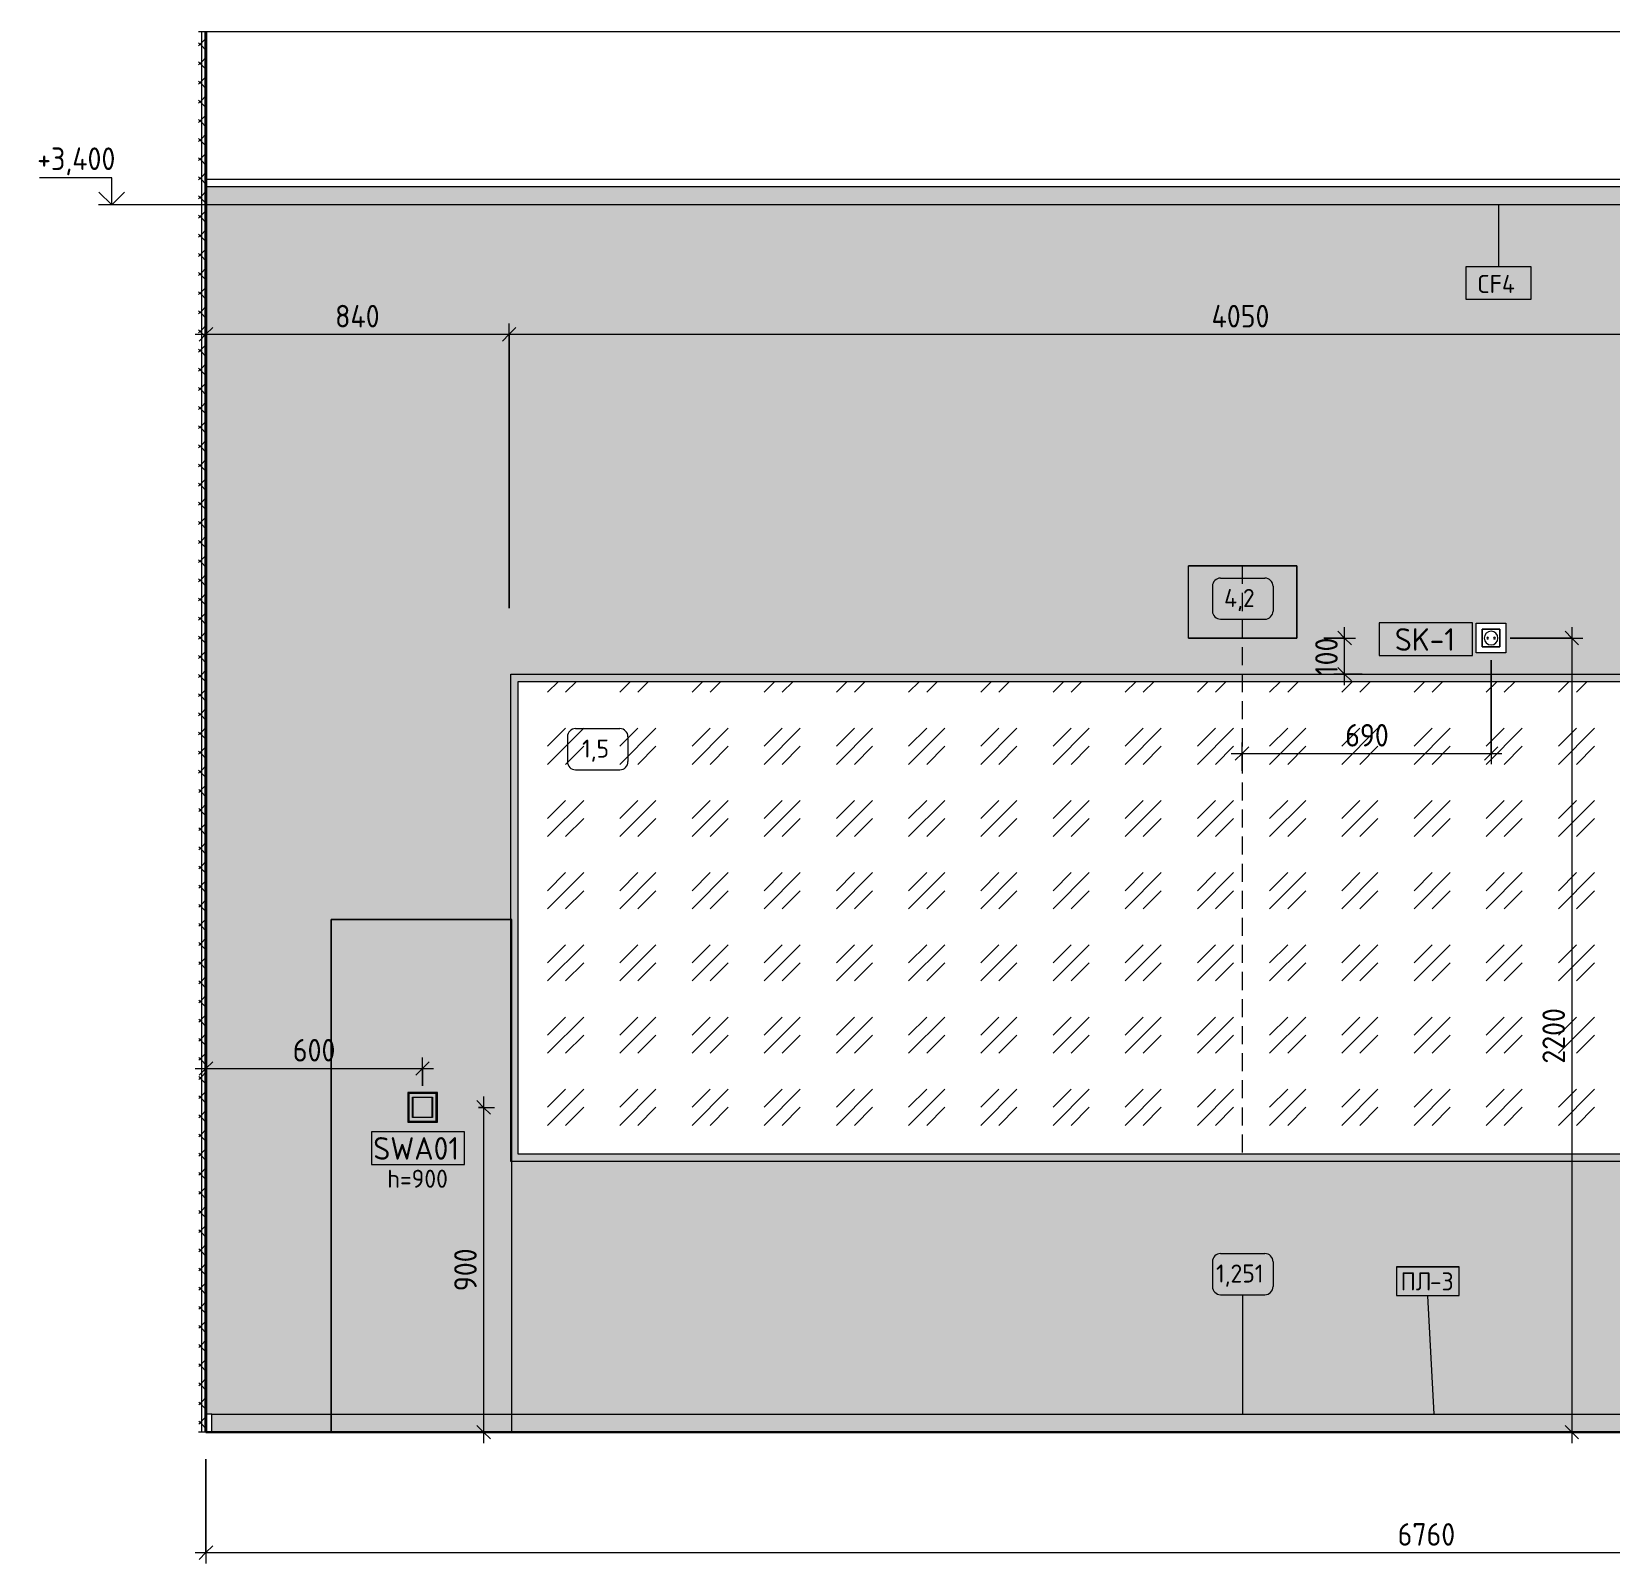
# Model space of a CAD drawing. Header units: millimetres. Extents: x 855 to 55293, y -2351 to 9447.
# Drawn here: x 47620 to 51994, y -364 to 3880 of the extents above; entities that cross this region are included whole.
import ezdxf

# ---------------------------------------------------------------- set-up
doc = ezdxf.new("R2010")
doc.units = ezdxf.units.MM
doc.linetypes.add('ADSK_Штрих_ш2 п1', pattern=[75, 50, -25])
for name, color, linetype, lineweight in [('A-ANNO-DIMS', 7, 'Continuous', 9), ('A-ANNO-DIMS-25', 7, 'Continuous', 9), ('A-CLNG', 7, 'Continuous', 9), ('A-CLNG-IDEN', 7, 'Continuous', 9), ('A-DETL-2', 7, 'ADSK_Штрих_ш2 п1', 9), ('A-FLOR', 7, 'Continuous', 9), ('A-GENM', 7, 'Continuous', 9), ('A-GENM-IDEN', 7, 'Continuous', 9), ('A-WALL', 7, 'Continuous', 9), ('A-WALL-PATT', 7, 'Continuous', 9), ('E-ELEC-EQPM', 7, 'Continuous', 9), ('E-ELEC-FIXT-IDEN', 7, 'Continuous', 9), ('G-ANNO-DIMS', 7, 'Continuous', 9), ('G-ANNO-DIMS-1', 7, 'Continuous', 20), ('I-FURN', 7, 'Continuous', 9), ('I-FURN-IDEN', 7, 'Continuous', 9), ('I-WALL', 7, 'Continuous', 9), ('Электрические приборы', 7, 'Continuous', 9)]:
    doc.layers.add(name, color=color, linetype=linetype, lineweight=lineweight)
for name, color, linetype, lineweight, true_color in [('A-FLOR-FNSH-1', 7, 'Continuous', 30, 0x3c3c3c), ('A-WALL-4', 7, 'Continuous', 40, 0x3c3c3c), ('A-WALL-FNSH-3', 7, 'Continuous', 30, 0x3c3c3c), ('I-FURN-15', 7, 'Continuous', 9, 0xacacac), ('I-FURN-16', 7, 'Continuous', 9, 0xc3c3c3), ('I-FURN-17', 7, 'Continuous', 9, 0x868686), ('I-FURN-18', 7, 'Continuous', 9, 0xd1d1d1), ('I-FURN-4', 7, 'Continuous', 9, 0xc0c0c0), ('I-FURN-5', 7, 'Continuous', 9, 0x9e9e9e), ('I-WALL-1', 7, 'Continuous', 9, 0x787878), ('Розетки', 7, 'Continuous', 9, 0xff1e23)]:
    doc.layers.add(name, color=color, linetype=linetype, lineweight=lineweight, true_color=true_color)
for name, color, linetype, lineweight, true_color, transparency in [('I-FURN-19', 7, 'Continuous', 9, 0x303030, 0.7), ('I-FURN-3', 7, 'Continuous', 9, 0xfbfbfb, 0.7), ('I-FURN-6', 7, 'Continuous', 9, 0x7f7f7f, 0.7)]:
    doc.layers.add(name, color=color, linetype=linetype, lineweight=lineweight, true_color=true_color, transparency=transparency)
doc.styles.add('GOST Common_5', font='GOST_Common.ttf', dxfattribs={"height": 50})
doc.styles.add('GOST Common_7', font='GOST_Common.ttf', dxfattribs={"height": 62.5})
doc.styles.add('ISOCPEUR_2', font='isocpeur.ttf', dxfattribs={"width": 0.9, "height": 62.5})
doc.dimstyles.new('ISO-2_5_0_9К_БОЛЬШОЙ_1', dxfattribs={"dimscale": 304.8, "dimtxt": 62.248823, "dimasz": 0.123031, "dimexe": 0.098425, "dimexo": 0.246063, "dimgap": 0, "dimtad": 1, "dimdec": 0, "dimrnd": 10, "dimzin": 0, "dimdsep": 46, "dimtxsty": 'ISOCPEUR_2', "dimblk1": 'OBLIQUE', "dimblk2": 'OBLIQUE', "dimsah": 1, "dimcen": 0.09, "dimdle": 0.098425, "dimazin": 0, "dimtfac": 1, "dimtdec": 4, "dimtix": 1, "dimtmove": 0, "dimatfit": 3, "dimfxl": 1, "dimtvp": 1, "dimtolj": 1, "dimtzin": 0, "dimarcsym": 2})
pattern_1 = [(45, (47583.196, 0), (-26.5165, 26.5165), []), (135, (47583.196, 0), (-26.5165, -26.5165), [])]

# ---------------------------------------------------------------- blocks, each defined once
blk = doc.blocks.new('Роз - p220-25282436-Развертка 1_10-4')
at = {"layer": 'Розетки'}
for p, q in [((4055.5, 2224.5), (4104.5, 2224.5)), ((4055.5, 2175.5), (4055.5, 2224.5)), ((4104.5, 2224.5), (4104.5, 2175.5)), ((4104.5, 2175.5), (4055.5, 2175.5))]:
    blk.add_line(p, q, dxfattribs=at)
for centre, radius, start, end in [((4080, 2200), 19, 0, 180), ((4080, 2200), 19, 180, 360), ((4070.5, 2200), 2.5, 0, 180), ((4070.5, 2200), 2.5, 180, 0), ((4089.5, 2200), 2.5, 0, 180), ((4089.5, 2200), 2.5, 180, 0)]:
    blk.add_arc(centre, radius, start, end, dxfattribs=at)
blk = doc.blocks.new('Рамки - Рамка х1-25282438-Развертка 1_10-4')
at = {"layer": 'E-ELEC-EQPM'}
for p, q in [((4039, 2241), (4121, 2241)), ((4039, 2159), (4039, 2241)), ((4121, 2241), (4121, 2159)), ((4055.5, 2224.5), (4055.5, 2175.5)), ((4104.5, 2224.5), (4055.5, 2224.5)), ((4104.5, 2175.5), (4104.5, 2224.5)), ((4121, 2159), (4039, 2159)), ((4055.5, 2175.5), (4104.5, 2175.5))]:
    blk.add_line(p, q, dxfattribs=at)
blk = doc.blocks.new('Шкаф параметрический - 1_5а-25565868-Развертка 1_10-4')
at = {"layer": 'I-FURN-6'}
h = blk.add_hatch(color=256, dxfattribs=at)
h.paths.add_polyline_path([(867, 50), (1367, 50), (1367, 750), (1365, 750), (1365, 1420), (867, 1420), (867, 120.7)])
h.paths.add_polyline_path([(1079, 859), (1079, 941), (1161, 941), (1161, 859), (1080, 859)])
h.paths.add_polyline_path([(1147, 860), (1160, 860), (1160, 940), (1080, 940), (1080, 860), (1093, 860)])
h.paths.add_polyline_path([(1148, 862), (1082, 862), (1082, 938), (1158, 938), (1158, 862)])
h.paths.add_polyline_path([(1147, 872), (1148, 872), (1148, 928), (1092, 928), (1092, 872), (1093, 872)])
h.paths.add_polyline_path([(1147, 873), (1093, 873), (1093, 927), (1147, 927)])
h = blk.add_hatch(color=256, dxfattribs=at)
h.paths.add_polyline_path([(1231, 0), (1367, 0), (1367, 50), (867, 50), (867, 0), (1202.9, 0)])
h.paths.add_polyline_path([(1079, 859), (1161, 859), (1161, 941), (1079, 941), (1079, 860)])
h.paths.add_polyline_path([(1148, 860), (1080, 860), (1080, 940), (1160, 940), (1160, 860), (1158, 860)])
h.paths.add_polyline_path([(1082, 862), (1158, 862), (1158, 938), (1082, 938), (1082, 872)])
h.paths.add_polyline_path([(1148, 872), (1092, 872), (1092, 928), (1148, 928), (1148, 873)])
h.paths.add_polyline_path([(1147, 873), (1147, 927), (1093, 927), (1093, 873)])
at = {"layer": 'I-FURN-15'}
for p, q in [((1366.3, 1420), (867, 1420)), ((1367, 1420), (867, 1420)), ((1365, 1420), (867, 1420)), ((867, 0), (867, 1420)), ((1367, 50), (1367, 750))]:
    blk.add_line(p, q, dxfattribs=at)
at = {"layer": 'I-FURN-16'}
for p, q in [((1367, 0), (1367, 50)), ((1343.5, 0), (1367, 0))]:
    blk.add_line(p, q, dxfattribs=at)
at = {"layer": 'I-FURN-17'}
for p, q in [((1367, 1420), (1365, 1420)), ((1367, 1420), (1366.3, 1420)), ((1367, 750), (1367, 1420))]:
    blk.add_line(p, q, dxfattribs=at)
at = {"layer": 'I-FURN-4'}
for p, q in [((867, 1420), (1367, 1420)), ((867, 1420), (867, 0)), ((1367, 0), (1367, 1420))]:
    blk.add_line(p, q, dxfattribs=at)
at = {"layer": 'I-FURN-5'}
blk.add_line((867, 0), (1343.5, 0), dxfattribs=at)
blk = doc.blocks.new('Зеркало обычное - Доска-32858920-Развертка 1_10-4')
at = {"layer": 'I-FURN'}
h = blk.add_hatch(dxfattribs=at)
h.set_pattern_fill('FP_20', color=256, style=0, pattern_type=2)
h.set_pattern_definition([(45, (4049.63, 50), (-199.9995, 0), [141.421, -141.421]), (45, (4099.63, 50), (-199.9995, 0), [70.711, -212.132]), (45, (4049.63, 100), (-199.9995, 0), [70.711, -212.132])])
h.paths.add_polyline_path([(1385, 770), (5395, 770), (5395, 2080), (1385, 2080), (1385, 848.4)])
at = {"layer": 'I-FURN-19'}
h = blk.add_hatch(color=256, dxfattribs=at)
h.paths.add_polyline_path([(1512.3, 750), (5415, 750), (5415, 2100), (1365, 2100), (1365, 1420), (1367, 1420), (1367, 750), (1399.8, 750)])
h.paths.add_polyline_path([(4803.1, 770), (1385, 770), (1385, 2080), (5395, 2080), (5395, 770), (4831.2, 770)])
blk.add_hatch(color=256, dxfattribs=at).paths.add_polyline_path([(1365, 750), (1367, 750), (1367, 1420), (1365, 1420), (1365, 770)])
at = {"layer": 'I-FURN-15'}
for p, q in [((1365, 750), (1365, 1420)), ((1367, 750), (1365, 750))]:
    blk.add_line(p, q, dxfattribs=at)
at = {"layer": 'I-FURN-4'}
for p, q in [((1365, 2100), (5415, 2100)), ((1365, 1420), (1365, 2100)), ((5415, 750), (5415, 2100)), ((1385, 2080), (5395, 2080)), ((1385, 770), (1385, 2080)), ((1385, 2080), (5395, 2080)), ((1385, 770), (1385, 2080)), ((5395, 770), (5395, 2080)), ((5395, 2080), (5395, 770)), ((5415, 750), (1367, 750)), ((5395, 770), (1385, 770)), ((5395, 770), (1385, 770))]:
    blk.add_line(p, q, dxfattribs=at)
blk = doc.blocks.new('Плинтус - Плинтус темный _ст_школа_-32859008-Развертка 1_10-4')
at = {"layer": 'A-GENM'}
h = blk.add_hatch(color=256, dxfattribs=at)
h.paths.add_polyline_path([(536, 0), (867, 0), (867, 50), (536, 50), (536, 7.7)])
h.paths.add_polyline_path([(7264, 0), (7264, 50), (7260.5, 50), (7260.5, 0)])
h.paths.add_polyline_path([(7240.5, 0), (7240.5, 50), (6045.5, 50), (6045.5, 0), (7025.1, 0)])
h.paths.add_polyline_path([(1367, 0), (1367, 0), (1367, 29.8)])
h.paths.add_polyline_path([(5417, 0), (6025.5, 0), (6025.5, 50), (5417, 50), (5417, 14.6)])
for p, q in [((536, 50), (867, 50)), ((867, 50), (1367, 50)), ((1367, 50), (5417, 50)), ((5417, 50), (6025.5, 50)), ((6025.5, 50), (6045.5, 50)), ((6045.5, 50), (7240.5, 50)), ((7240.5, 50), (7260.5, 50)), ((7260.5, 50), (7264, 50)), ((867, 0), (837.3, 0)), ((1343.5, 0), (867, 0)), ((1367, 0), (1343.5, 0)), ((5417, 0), (1367, 0)), ((5421.9, 0), (5417, 0))]:
    blk.add_line(p, q, dxfattribs=at)
blk = doc.blocks.new('Switch1 - Svitch х1-27745830-Развертка 1_10-4')
at = {"layer": 'Электрические приборы'}
for p, q in [((1079, 941), (1079, 859)), ((1161, 941), (1079, 941)), ((1080, 940), (1160, 940)), ((1080, 860), (1080, 940)), ((1082, 938), (1082, 862)), ((1158, 938), (1082, 938)), ((1092, 928), (1148, 928)), ((1092, 872), (1092, 928)), ((1093, 927), (1093, 873)), ((1147, 927), (1093, 927)), ((1147, 873), (1147, 927)), ((1148, 928), (1148, 872)), ((1158, 862), (1158, 938)), ((1160, 940), (1160, 860)), ((1161, 859), (1161, 941)), ((1079, 859), (1161, 859)), ((1160, 860), (1080, 860)), ((1082, 862), (1158, 862)), ((1148, 872), (1092, 872)), ((1093, 873), (1147, 873))]:
    blk.add_line(p, q, dxfattribs=at)
blk = doc.blocks.new('Плинтус - Плинтус темный _ст_школа_-32859012-Развертка 1_10-4')
at = {"layer": 'A-GENM'}
for p, q in [((536, 50), (521, 50)), ((521, 50), (521, 0)), ((536, 0), (536, 50)), ((521, 0), (536, 0))]:
    blk.add_line(p, q, dxfattribs=at)
blk = doc.blocks.new('Высотные отметки - Стрелка_Верх-17668718-Развертка 1_10-4')
at = {"layer": 'G-ANNO-DIMS'}
for p, q in [((259.1, 3475), (59.1, 3475)), ((259.1, 3400), (259.1, 3475)), ((297, 3400), (222, 3400))]:
    blk.add_line(p, q, dxfattribs=at)
at = {"layer": 'G-ANNO-DIMS-1'}
for q in [(223.7, 3435.4), (294.4, 3435.4)]:
    blk.add_line((259.1, 3400), q, dxfattribs=at)
blk = doc.blocks.new('DIMBLOCK46-Развертка 1_10-4')
at = {"layer": 'A-ANNO-DIMS-25'}
for p, q in [((48103.2, -75), (48103.2, -363.5)), ((48103.2, -333.5), (48103.2, -75.1)), ((54863.2, -75), (54863.2, -363.5)), ((54863.2, -333.5), (54863.2, -75.1)), ((48073.2, -333.5), (54863.2, -333.5))]:
    blk.add_line(p, q, dxfattribs=at)
at = {"layer": 'A-ANNO-DIMS-25', "lineweight": 20}
for p, q in [((48103.2, -333.5), (48084.4, -352.3)), ((48103.2, -333.5), (48121.9, -314.8)), ((54863.2, -333.5), (54844.4, -352.3)), ((54863.2, -333.5), (54881.9, -314.8))]:
    blk.add_line(p, q, dxfattribs=at)
at = {"layer": 'A-ANNO-DIMS-25', "color": 0, "insert": (51404.2, -251.9), "char_height": 62.5, "width": 189.619, "attachment_point": 1, "line_spacing_factor": 1.149209, "style": 'ISOCPEUR_2'}
blk.add_mtext('6760', dxfattribs=at)
blk = doc.blocks.new('_Oblique')
at = {"color": 0, "linetype": 'ByBlock', "lineweight": -2}
blk.add_line((-0.5, -0.5), (0.5, 0.5), dxfattribs=at)
blk = doc.blocks.new('Марка_Мебель - В прямоуг_Balcon_Марка-25523697-Развертка 1_10-4')
at = {"layer": 'I-FURN-IDEN'}
for p, q in [((1521.3, 1926.6), (1521.3, 1857.6)), ((1543.8, 1949.1), (1666.6, 1949.1)), ((1689.1, 1926.6), (1689.1, 1857.7)), ((1543.7, 1835.2), (1666.6, 1835.2))]:
    blk.add_line(p, q, dxfattribs=at)
for centre, radius, start, end in [((1543.8, 1926.6), 22.5, 90, 180), ((1666.6, 1926.6), 22.5, 0, 90), ((1543.7, 1857.6), 22.3, 180, 270), ((1666.6, 1857.7), 22.5, 270, 0)]:
    blk.add_arc(centre, radius, start, end, dxfattribs=at)
blk = doc.blocks.new('М_силовых электроприборов_РАЗВЕРТКИ - Типоразмер_примечание-27444908-Развертка 1_10-4')
at = {"layer": 'E-ELEC-FIXT-IDEN'}
for p, q in [((4028.3, 2241.8), (3770, 2241.8)), ((3770, 2241.8), (3770, 2151.8)), ((4028.3, 2151.8), (4028.3, 2241.8)), ((3770, 2151.8), (4028.3, 2151.8))]:
    blk.add_line(p, q, dxfattribs=at)
blk = doc.blocks.new('DIMBLOCK52-Развертка 1_10-4')
at = {"layer": 'A-ANNO-DIMS-25'}
for p, q in [((48073.2, 1007.8), (48733.2, 1007.8)), ((48103.2, 959.3), (48103.2, 1037.8)), ((48103.2, 1007.8), (48103.2, 959.3)), ((48703.2, 959.3), (48703.2, 1037.8)), ((48703.2, 1007.8), (48703.2, 959.3))]:
    blk.add_line(p, q, dxfattribs=at)
at = {"layer": 'A-ANNO-DIMS-25', "lineweight": 20}
for p, q in [((48103.2, 1007.8), (48084.4, 989)), ((48103.2, 1007.8), (48121.9, 1026.5)), ((48703.2, 1007.8), (48684.5, 989)), ((48703.2, 1007.8), (48722, 1026.5))]:
    blk.add_line(p, q, dxfattribs=at)
at = {"layer": 'A-ANNO-DIMS-25', "color": 0, "insert": (48344, 1089.4), "char_height": 62.5, "width": 142.215, "attachment_point": 1, "line_spacing_factor": 1.149209, "style": 'ISOCPEUR_2'}
blk.add_mtext('600', dxfattribs=at)
blk = doc.blocks.new('DIMBLOCK53-Развертка 1_10-4')
at = {"layer": 'A-ANNO-DIMS-25', "lineweight": 20}
for p, q in [((48872.5, 900), (48853.8, 918.7)), ((48872.5, 900), (48891.3, 881.2)), ((48872.5, 0), (48853.8, 18.8)), ((48872.5, 0), (48891.3, -18.8))]:
    blk.add_line(p, q, dxfattribs=at)
at = {"layer": 'A-ANNO-DIMS-25'}
for p, q in [((48872.5, 930), (48872.5, -30)), ((48858.2, 900), (48902.5, 900)), ((48872.5, 900), (48858.2, 900)), ((48824, 0), (48902.5, 0)), ((48872.5, 0), (48824, 0))]:
    blk.add_line(p, q, dxfattribs=at)
at = {"layer": 'A-ANNO-DIMS-25', "color": 0, "insert": (48790.8, 390.7), "char_height": 62.5, "width": 142.215, "attachment_point": 1, "rotation": 90, "line_spacing_factor": 1.149209, "style": 'ISOCPEUR_2'}
blk.add_mtext('900', dxfattribs=at)
blk = doc.blocks.new('М_потолков - Марка_ Имя типа-25382930-Развертка 1_10-4')
at = {"layer": 'A-CLNG-IDEN'}
for p, q in [((4191.1, 3228.1), (4009.9, 3228.1)), ((4009.9, 3228.1), (4009.9, 3138.7)), ((4191.1, 3138.7), (4191.1, 3228.1)), ((4009.9, 3138.7), (4191.1, 3138.7))]:
    blk.add_line(p, q, dxfattribs=at)
blk = doc.blocks.new('Mark Reiling - Mark Reiling-26174330-Развертка 1_10-4')
at = {"layer": 'A-GENM-IDEN'}
for p, q in [((3817.7, 457.8), (3817.7, 379)), ((3817.7, 457.8), (3991.2, 457.8)), ((3991.2, 457.8), (3817.7, 457.8)), ((3817.7, 457.8), (3817.7, 379)), ((3991.2, 379), (3991.2, 457.8)), ((3991.2, 379), (3991.2, 457.8)), ((3817.7, 379), (3991.2, 379)), ((3817.7, 379), (3991.2, 379))]:
    blk.add_line(p, q, dxfattribs=at)
blk = doc.blocks.new('DIMBLOCK56-Развертка 1_10-4')
at = {"layer": 'A-ANNO-DIMS-25'}
for p, q in [((51663.2, 2139), (51663.2, 1850.4)), ((51663.2, 1880.4), (51663.2, 2139)), ((50973.2, 1831.9), (50973.2, 1910.4)), ((50943.2, 1880.4), (51693.2, 1880.4)), ((50973.2, 1880.4), (50973.2, 1831.9))]:
    blk.add_line(p, q, dxfattribs=at)
at = {"layer": 'A-ANNO-DIMS-25', "lineweight": 20}
for p, q in [((50973.2, 1880.4), (50992, 1899.1)), ((51663.2, 1880.4), (51681.9, 1899.1)), ((50973.2, 1880.4), (50954.5, 1861.6)), ((51663.2, 1880.4), (51644.4, 1861.6))]:
    blk.add_line(p, q, dxfattribs=at)
at = {"layer": 'A-ANNO-DIMS-25', "color": 0, "insert": (51259, 1962), "char_height": 62.5, "width": 142.215, "attachment_point": 1, "line_spacing_factor": 1.149209, "style": 'ISOCPEUR_2'}
blk.add_mtext('690', dxfattribs=at)
blk = doc.blocks.new('DIMBLOCK57-Развертка 1_10-4')
at = {"layer": 'A-ANNO-DIMS-25'}
for p, q in [((48103.2, 2993), (48103.2, 3071.5)), ((48943.3, 2282.5), (48943.3, 3071.5)), ((48073.2, 3041.5), (48943.3, 3041.5)), ((48103.2, 3041.5), (48103.2, 2993)), ((48943.3, 3041.5), (48943.3, 2282.5))]:
    blk.add_line(p, q, dxfattribs=at)
at = {"layer": 'A-ANNO-DIMS-25', "lineweight": 20}
for p, q in [((48103.2, 3041.5), (48084.4, 3022.7)), ((48103.2, 3041.5), (48121.9, 3060.2)), ((48943.3, 3041.5), (48924.5, 3022.7)), ((48943.3, 3041.5), (48962, 3060.2))]:
    blk.add_line(p, q, dxfattribs=at)
at = {"layer": 'A-ANNO-DIMS-25', "color": 0, "insert": (48461, 3123.1), "char_height": 62.5, "width": 149.397, "attachment_point": 1, "line_spacing_factor": 1.149209, "style": 'ISOCPEUR_2'}
blk.add_mtext('840', dxfattribs=at)
blk = doc.blocks.new('DIMBLOCK58-Развертка 1_10-4')
at = {"layer": 'A-ANNO-DIMS-25'}
for p, q in [((48943.3, 2282.5), (48943.3, 3071.5)), ((52998.2, 2175), (52998.2, 3071.5)), ((48943.3, 3041.5), (53028.2, 3041.5)), ((48943.3, 3041.5), (48943.3, 2282.5)), ((52998.2, 3041.5), (52998.2, 2175))]:
    blk.add_line(p, q, dxfattribs=at)
at = {"layer": 'A-ANNO-DIMS-25', "lineweight": 20}
for p, q in [((48943.3, 3041.5), (48924.5, 3022.7)), ((48943.3, 3041.5), (48962, 3060.2)), ((52998.2, 3041.5), (52979.5, 3022.7)), ((52998.2, 3041.5), (53017, 3060.2))]:
    blk.add_line(p, q, dxfattribs=at)
at = {"layer": 'A-ANNO-DIMS-25', "color": 0, "insert": (50888.8, 3123.1), "char_height": 62.5, "width": 196.802, "attachment_point": 1, "line_spacing_factor": 1.149209, "style": 'ISOCPEUR_2'}
blk.add_mtext('4050', dxfattribs=at)
blk = doc.blocks.new('DIMBLOCK59-Развертка 1_10-4')
at = {"layer": 'A-ANNO-DIMS-25'}
for p, q in [((51716.3, 2200), (51916.9, 2200)), ((51886.9, 2200), (51716.3, 2200)), ((51886.9, 2230), (51886.9, -30)), ((51838.5, 0), (51916.9, 0)), ((51886.9, 0), (51838.5, 0))]:
    blk.add_line(p, q, dxfattribs=at)
at = {"layer": 'A-ANNO-DIMS-25', "lineweight": 20}
for p, q in [((51886.9, 2200), (51868.2, 2218.8)), ((51886.9, 2200), (51905.7, 2181.2)), ((51886.9, 0), (51868.2, 18.8)), ((51886.9, 0), (51905.7, -18.8))]:
    blk.add_line(p, q, dxfattribs=at)
at = {"layer": 'A-ANNO-DIMS-25', "color": 0, "insert": (51805.3, 1021), "char_height": 62.5, "width": 189.619, "attachment_point": 1, "rotation": 90, "line_spacing_factor": 1.149209, "style": 'ISOCPEUR_2'}
blk.add_mtext('2200', dxfattribs=at)
blk = doc.blocks.new('DIMBLOCK60-Развертка 1_10-4')
at = {"layer": 'A-ANNO-DIMS-25'}
for p, q in [((51200.2, 2200), (51287.5, 2200)), ((51257.5, 2200), (51200.2, 2200)), ((51257.5, 2070), (51257.5, 2230)), ((51306, 2100), (51227.5, 2100)), ((51257.5, 2100), (51306, 2100))]:
    blk.add_line(p, q, dxfattribs=at)
at = {"layer": 'A-ANNO-DIMS-25', "lineweight": 20}
for p, q in [((51257.5, 2200), (51238.7, 2218.7)), ((51257.5, 2200), (51276.2, 2181.2)), ((51257.5, 2100), (51238.7, 2118.7)), ((51257.5, 2100), (51276.2, 2081.2))]:
    blk.add_line(p, q, dxfattribs=at)
at = {"layer": 'A-ANNO-DIMS-25', "color": 0, "insert": (51175.8, 2096.1), "char_height": 62.5, "width": 129.286, "attachment_point": 1, "rotation": 90, "line_spacing_factor": 1.149209, "style": 'ISOCPEUR_2'}
blk.add_mtext('100', dxfattribs=at)

msp = doc.modelspace()

# ---------------------------------------------------------------- hatches: boundary and pattern name
at = {"layer": 'A-WALL-PATT'}
h = msp.add_hatch(color=256, dxfattribs=at)
h.paths.add_polyline_path([(48104.2, 50), (48450.2, 50), (48450.2, 1420), (48948.2, 1420), (48948.2, 2100), (52998.2, 2100), (52998.2, 750), (48950.2, 750), (48950.2, 50), (53608.7, 50), (53608.7, 460), (54843.7, 460), (54843.7, 50), (54862.2, 50), (54862.2, 3450), (48104.2, 3450), (48104.2, 120.7)])
h.paths.add_polyline_path([(54823.7, 50), (54823.7, 420), (53628.7, 420), (53628.7, 50), (54608.3, 50)])
h.paths.add_polyline_path([(51638.7, 2159), (51622.2, 2159), (51622.2, 2241), (51704.2, 2241), (51704.2, 2159), (51683.2, 2159)])
h.paths.add_polyline_path([(51653.7, 2197.5), (51655, 2197.9), (51655.9, 2198.7), (51656.2, 2200), (51655.9, 2201.2), (51654.9, 2202.2), (51653.7, 2202.5), (51652.4, 2202.2), (51651.5, 2201.2), (51651.2, 2200), (51651.5, 2198.7), (51652.4, 2197.8), (51653, 2197.6)])
h.paths.add_polyline_path([(51672.7, 2197.5), (51673.9, 2197.8), (51674.9, 2198.7), (51675.2, 2200), (51674.9, 2201.2), (51673.9, 2202.2), (51672.7, 2202.5), (51671.4, 2202.2), (51670.5, 2201.2), (51670.2, 2200), (51670.5, 2198.7), (51671.4, 2197.8), (51672.3, 2197.6)])
h.paths.add_polyline_path([(51125.2, 2200), (50825.2, 2200), (50825.2, 2400), (51125.2, 2400)])
at = {"layer": 'I-FURN-3'}
for points in [[(51125.2, 2200), (51125.2, 2400), (50825.2, 2400), (50825.2, 2200)], [(50980, 0), (53000.2, 0), (53000.2, 50), (48950.2, 50), (48950.2, 0), (50951.9, 0)]]:
    msp.add_hatch(color=256, dxfattribs=at).paths.add_polyline_path(points)
at = {"layer": 'I-WALL-1'}
h = msp.add_hatch(dxfattribs=at)
h.set_pattern_fill('FP_21', color=256, style=0, pattern_type=2)
h.set_pattern_definition(pattern_1)
h.paths.add_polyline_path([(48083.2, -0.1), (48090.7, 0), (48090.7, 3880), (48082.9, 3880), (48083.2, -0.1)])
h = msp.add_hatch(dxfattribs=at)
h.set_pattern_fill('FP_21', color=256, style=0, pattern_type=2)
h.set_pattern_definition(pattern_1)
h.paths.add_polyline_path([(48103.2, -0.1), (48103.2, 3880), (48090.7, 3880), (48090.7, -0.1)])

# ---------------------------------------------------------------- linework, layer by layer
at = {"layer": 'A-CLNG'}
msp.add_line((55263.2, 3400), (48104.2, 3400), dxfattribs=at)
at = {"layer": 'A-CLNG-IDEN'}
msp.add_line((51683.7, 3400), (51683.7, 3228.1), dxfattribs=at)
at = {"layer": 'A-DETL-2'}
msp.add_line((50973.2, 2400), (50973.2, 760), dxfattribs=at)
at = {"layer": 'A-FLOR'}
for p, q in [((48082.9, 3880), (55283.2, 3880)), ((55283.2, -0.1), (48082.9, -0.1))]:
    msp.add_line(p, q, dxfattribs=at)
at = {"layer": 'A-FLOR-FNSH-1'}
msp.add_line((55263.2, 0), (48104.2, 0), dxfattribs=at)
at = {"layer": 'A-GENM-IDEN'}
msp.add_line((51505.7, 50), (51487.6, 378), dxfattribs=at)
at = {"layer": 'A-WALL'}
msp.add_line((48090.7, 3880.2), (48090.7, -0.5), dxfattribs=at)
at = {"layer": 'A-WALL-4'}
msp.add_line((48103.2, -0.5), (48103.2, 3880.2), dxfattribs=at)
at = {"layer": 'A-WALL-FNSH-3'}
for p, q in [((48104.2, 3450), (48103.2, 3450)), ((48104.2, 0), (48104.2, 3450)), ((48103.2, 0), (48104.2, 0))]:
    msp.add_line(p, q, dxfattribs=at)
at = {"layer": 'G-ANNO-DIMS'}
msp.add_line((48163.9, 3400), (47842.3, 3400), dxfattribs=at)
at = {"layer": 'I-FURN-15'}
for p, q in [((48950.2, 0), (48950.2, 50)), ((48983, 0), (48950.2, 0))]:
    msp.add_line(p, q, dxfattribs=at)
at = {"layer": 'I-FURN-18'}
for p, q in [((51125.2, 2400), (50825.2, 2400)), ((50825.2, 2200), (50825.2, 2400)), ((51125.2, 2200), (51125.2, 2400)), ((50825.2, 2200), (51125.2, 2200))]:
    msp.add_line(p, q, dxfattribs=at)
at = {"layer": 'I-FURN-4'}
for p, q in [((50825.2, 2400), (51125.2, 2400)), ((50825.2, 2200), (50825.2, 2400)), ((51125.2, 2400), (51125.2, 2200)), ((51125.2, 2200), (50825.2, 2200)), ((48950.2, 50), (53000.2, 50))]:
    msp.add_line(p, q, dxfattribs=at)
at = {"layer": 'I-FURN-IDEN'}
msp.add_line((50975.2, 50), (50975.2, 381), dxfattribs=at)
at = {"layer": 'I-WALL'}
for p, q in [((55263.2, 3470), (48103.2, 3470)), ((55262.2, 3450), (48104.2, 3450))]:
    msp.add_line(p, q, dxfattribs=at)

# ---------------------------------------------------------------- block references
at = {"layer": 'A-CLNG-IDEN'}
msp.add_blockref('М_потолков - Марка_ Имя типа-25382930-Развертка 1_10-4', (47583.2, 0), dxfattribs=at)
at = {"layer": 'A-GENM'}
for name in ['Плинтус - Плинтус темный _ст_школа_-32859012-Развертка 1_10-4', 'Плинтус - Плинтус темный _ст_школа_-32859008-Развертка 1_10-4']:
    msp.add_blockref(name, (47583.2, 0), dxfattribs=at)
at = {"layer": 'A-GENM-IDEN'}
msp.add_blockref('Mark Reiling - Mark Reiling-26174330-Развертка 1_10-4', (47583.2, 0), dxfattribs=at)
at = {"layer": 'E-ELEC-EQPM'}
msp.add_blockref('Рамки - Рамка х1-25282438-Развертка 1_10-4', (47583.2, 0), dxfattribs=at)
at = {"layer": 'E-ELEC-FIXT-IDEN'}
for p in [(47583.2, 0), (44791.4, -1409.9)]:
    msp.add_blockref('М_силовых электроприборов_РАЗВЕРТКИ - Типоразмер_примечание-27444908-Развертка 1_10-4', p, dxfattribs=at)
at = {"layer": 'G-ANNO-DIMS'}
msp.add_blockref('Высотные отметки - Стрелка_Верх-17668718-Развертка 1_10-4', (47583.2, 0), dxfattribs=at)
at = {"layer": 'I-FURN-15'}
msp.add_blockref('Шкаф параметрический - 1_5а-25565868-Развертка 1_10-4', (47583.2, 0), dxfattribs=at)
at = {"layer": 'I-FURN-4'}
msp.add_blockref('Зеркало обычное - Доска-32858920-Развертка 1_10-4', (47583.2, 0), dxfattribs=at)
at = {"layer": 'I-FURN-IDEN'}
for p in [(49370, 417.2), (47583.2, 0), (49370, -1454.3)]:
    msp.add_blockref('Марка_Мебель - В прямоуг_Balcon_Марка-25523697-Развертка 1_10-4', p, dxfattribs=at)
at = {"layer": 'Электрические приборы'}
for name in ['Роз - p220-25282436-Развертка 1_10-4', 'Switch1 - Svitch х1-27745830-Развертка 1_10-4']:
    msp.add_blockref(name, (47583.2, 0), dxfattribs=at)

# ---------------------------------------------------------------- texts
at = {"layer": 'A-CLNG-IDEN', "insert": (51624.7, 3206), "char_height": 50, "width": 138.291, "attachment_point": 1, "style": 'GOST Common_5'}
msp.add_mtext('CF4', dxfattribs=at)
at = {"layer": 'A-GENM-IDEN', "char_height": 50, "attachment_point": 1, "style": 'GOST Common_5'}
for s, insert, width in [('ПЛ', (51412.5, 442.8), 98.207), ('-3', (51493.5, 442.8), 86.181)]:
    msp.add_mtext(s, dxfattribs=dict(at, insert=insert, width=width))
at = {"layer": 'E-ELEC-FIXT-IDEN', "attachment_point": 1}
for s, insert, char_height, width, style in [('SK-1', (51396.5, 2227.3), 62.5, 212.447, 'GOST Common_7'), ('SWA01', (48566.7, 817.5), 62.5, 304.641, 'GOST Common_7'), ('h=900', (48605.4, 727.2), 50, 220.464, 'GOST Common_5')]:
    msp.add_mtext(s, dxfattribs=dict(at, insert=insert, char_height=char_height, width=width, style=style))
at = {"layer": 'I-FURN-IDEN', "char_height": 50, "attachment_point": 1, "style": 'GOST Common_5'}
for s, insert, width in [('4,2', (50923.6, 2336.2), 116.245), ('1,5', (49145, 1918.9), 96.202), ('1,251', (50901.2, 464.7), 170.359)]:
    msp.add_mtext(s, dxfattribs=dict(at, insert=insert, width=width))

# ---------------------------------------------------------------- dimensions: what is measured, and where the dimension line sits
at = {"layer": 'A-ANNO-DIMS'}
for base, p1, p2, override, picture, middle in [((48943.3, 3041.5), (48103.2, 3068), (48943.3, 2207.5), {"dimpost": '<>', "dimfxl": 1202.567437}, 'DIMBLOCK57-Развертка 1_10-4', (48523.2, 3072.7)), ((52998.2, 3041.5), (48943.3, 2207.5), (52998.2, 2100), {"dimpost": '<>', "dimfxl": 4056.361609}, 'DIMBLOCK58-Развертка 1_10-4', (50970.8, 3072.7)), ((51663.2, 1880.4), (50973.2, 1906.9), (51663.2, 2214), {"dimpost": '<>', "dimfxl": 755.212451}, 'DIMBLOCK56-Развертка 1_10-4', (51318.2, 1911.6)), ((48703.2, 1007.8), (48103.2, 1034.3), (48703.2, 1034.3), {"dimpost": '<>', "dimfxl": 600.025724}, 'DIMBLOCK52-Развертка 1_10-4', (48403.2, 1039)), ((54863.2, -333.5), (48103.2, 0), (54863.2, 0), {"dimpost": '<>', "dimfxl": 6760.000005}, 'DIMBLOCK46-Развертка 1_10-4', (51483.2, -302.3))]:
    dim = msp.add_linear_dim(base=base, p1=p1, p2=p2, dimstyle='ISO-2_5_0_9К_БОЛЬШОЙ_1', override=override, dxfattribs=at)
    dim.commit()
    dim.dimension.update_dxf_attribs({"geometry": picture, "text_midpoint": middle})
for base, p1, p2, override, picture, middle in [((51257.5, 2200), (51231, 2100), (51125.2, 2200), {"dimpost": '<>', "dimfxl": 145.577269}, 'DIMBLOCK60-Развертка 1_10-4', (51226.2, 2150)), ((51886.9, 0), (51641.3, 2200), (51913.5, 0), {"dimpost": '<>', "dimfxl": 2216.773534}, 'DIMBLOCK59-Развертка 1_10-4', (51855.7, 1100)), ((48872.5, 0), (48783.2, 900), (48899, 0), {"dimpost": '<>', "dimfxl": 907.421975}, 'DIMBLOCK53-Развертка 1_10-4', (48841.3, 450))]:
    dim = msp.add_linear_dim(base=base, p1=p1, p2=p2, angle=90, dimstyle='ISO-2_5_0_9К_БОЛЬШОЙ_1', override=override, dxfattribs=at)
    dim.commit()
    dim.dimension.update_dxf_attribs({"geometry": picture, "text_midpoint": middle})

# ---------------------------------------------------------------- next in the draw order: texts
at = {"layer": 'G-ANNO-DIMS', "insert": (47635.8, 3559.2), "char_height": 62.5, "width": 261.428, "attachment_point": 1, "line_spacing_factor": 1.149209, "style": 'ISOCPEUR_2', "bg_fill": 3, "box_fill_scale": 1.25, "bg_fill_color": 256, "bg_fill_true_color": 13158600, "bg_fill_transparency": 0}
msp.add_mtext('+3,400', dxfattribs=at)

doc.saveas('drawing.dxf')
